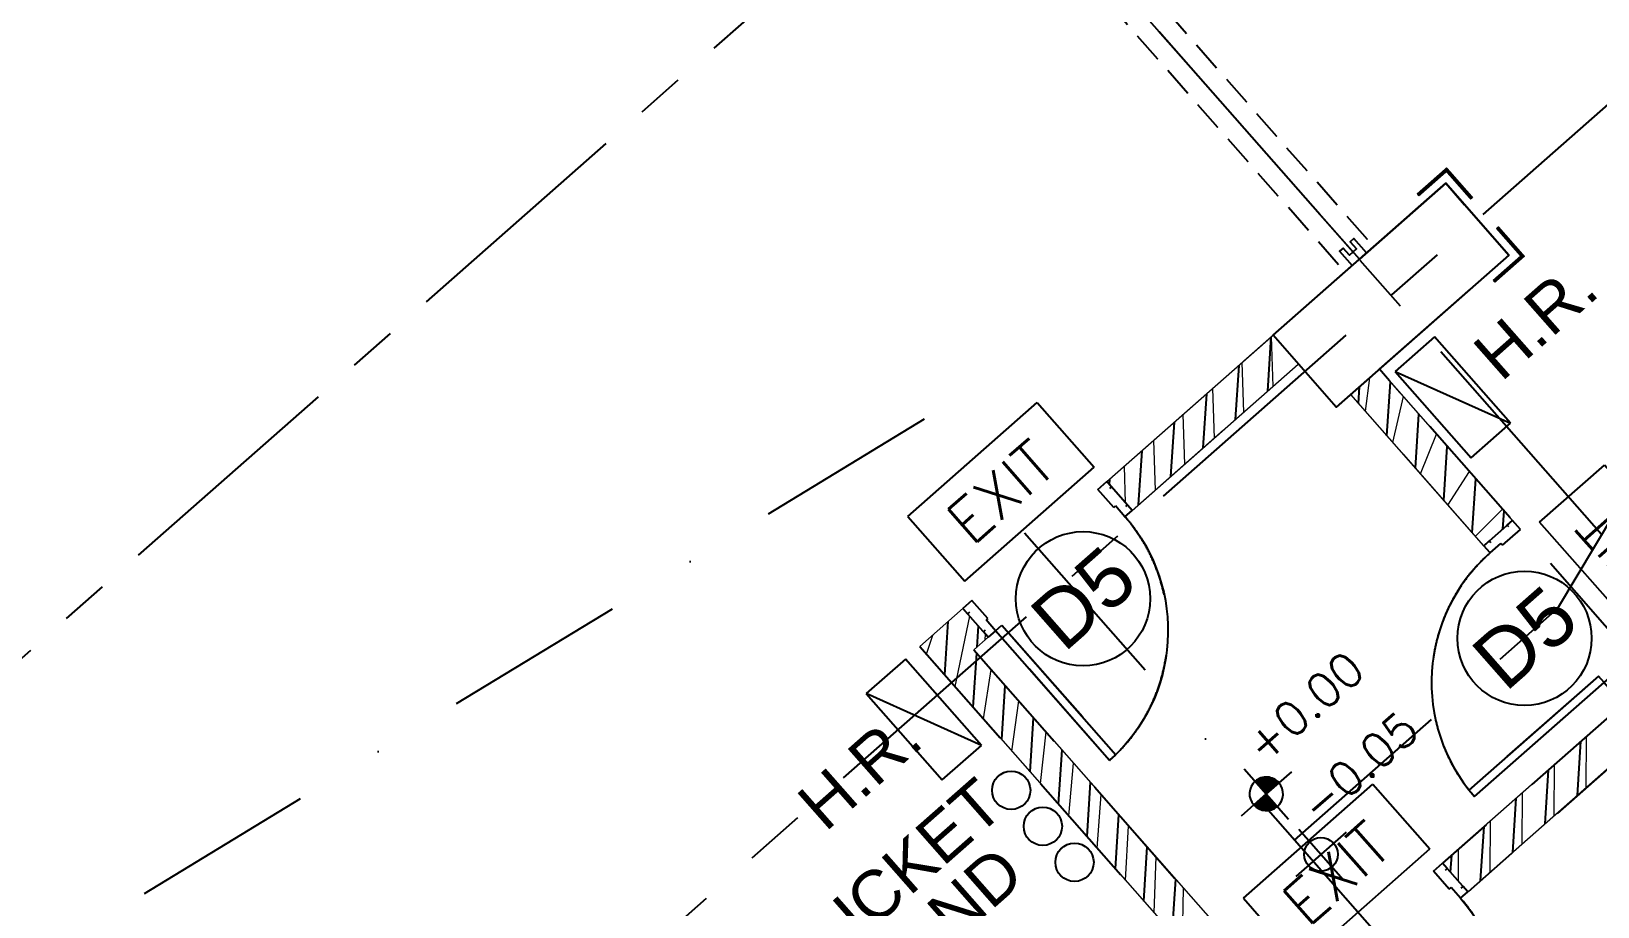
# Model space of a CAD drawing. Header units: millimetres. Extents: x 833946797 to 834440930, y 817746008 to 818399503.
# Drawn here: x 834303370 to 834311541, y 818003073 to 818007637 of the extents above; entities that cross this region are included whole.
import ezdxf
from ezdxf.enums import TextEntityAlignment as Align

# ---------------------------------------------------------------- set-up
doc = ezdxf.new("R2010")
doc.units = ezdxf.units.MM
doc.header["$LTSCALE"] = 100
for name, pattern in [('CENTER', [2, 1.25, -0.25, 0.25, -0.25]), ('DASHDOT2', [12.7, 6.35, -3.175, 0, -3.175]), ('Grid Line', [22.224999999999994, 12.7, -3.174999999999999, 3.174999999999999, -3.174999999999999]), ('Hidden', [9.524999999999999, 6.35, -3.175])]:
    doc.linetypes.add(name, pattern=pattern)
for name, color, linetype in [('+C-160', 160, 'Hidden'), ('A-COLS', 3, 'Continuous'), ('DLN020__', 6, 'Continuous'), ('DLN030_1', 1, 'Continuous'), ('DLN0401_', 7, 'Continuous'), ('DLN060__', 7, 'Continuous'), ('DLN220__', 7, 'Continuous'), ('DLN325__', 7, 'Continuous'), ('DLN580__', 4, 'Continuous'), ('DLN810__', 1, 'Continuous'), ('FITDOOR', 7, 'Continuous'), ('LEVEL', 7, 'Continuous'), ('MOE', 6, 'DASHDOT2')]:
    doc.layers.add(name, color=color, linetype=linetype)
for name, color, linetype, lineweight in [('A-DOOR', 6, 'Continuous', 9), ('A-WALL', 7, 'Continuous', 9), ('CORNER GUARD', 2, 'Continuous', 50)]:
    doc.layers.add(name, color=color, linetype=linetype, lineweight=lineweight)
doc.styles.add('romans', font='romans.shx')
doc.styles.get("Standard").update_dxf_attribs({"font": 'swiss.ttf'})
doc.styles.add('Swis721tBT', font='swissl.ttf')
doc.dimstyles.new('INTDIM', dxfattribs={"dimtxt": 200, "dimasz": 125, "dimexe": 100, "dimexo": 150, "dimgap": 80, "dimtad": 1, "dimdec": 0, "dimzin": 9, "dimdsep": 46, "dimtxsty": 'Swis721tBT', "dimblk": 'OPEN30', "dimcen": -125, "dimclrd": 256, "dimclre": 256, "dimclrt": 2, "dimaunit": 1, "dimadec": 1, "dimazin": 0, "dimtfac": 0.4444444444444444, "dimtdec": 0, "dimtix": 1, "dimtmove": 2, "dimatfit": 3, "dimldrblk": 'OPEN30', "dimfxl": 0, "dimtolj": 1, "dimlwd": -1, "dimlwe": -1, "dimarcsym": 0})
doc.dimstyles.new('INTDIM350', dxfattribs={"dimtxt": 350, "dimasz": 200, "dimexe": 100, "dimexo": 150, "dimgap": 100, "dimtad": 1, "dimdec": 0, "dimzin": 9, "dimdsep": 46, "dimtxsty": 'Swis721tBT', "dimblk": 'OPEN30', "dimcen": -125, "dimclrd": 256, "dimclre": 256, "dimclrt": 2, "dimaunit": 1, "dimadec": 1, "dimazin": 0, "dimtfac": 0.4444444444444444, "dimtdec": 0, "dimtix": 1, "dimtmove": 2, "dimatfit": 3, "dimldrblk": 'OPEN30', "dimfxl": 0, "dimtolj": 1, "dimlwd": -1, "dimlwe": -1, "dimarcsym": 0})
pattern_1 = [(86.3501958279957, (-1.192092895507812e-07, 1.192092895507812e-07), (-158.4280186349138, 10.10571182131174), [])]

# ---------------------------------------------------------------- blocks, each defined once
blk = doc.blocks.new('_Open30')
at = {"color": 0, "linetype": 'ByBlock', "lineweight": -2}
for p, q in [((-1, 0.26794919), (0, 0)), ((0, 0), (-1, -0.26794919)), ((0, 0), (-1, 0))]:
    blk.add_line(p, q, dxfattribs=at)
blk = doc.blocks.new('*D30')
at = {"layer": 'Defpoints', "color": 0}
for p in [(834315938.6100206, 818045751.3765471), (834317314.1239, 818044188.4256722), (834265417.4671645, 818001288.9865495)]:
    blk.add_point(p, dxfattribs=at)
at = {"layer": 'DLN030_1', "linetype": 'Continuous'}
for p, q in [((834316037.7089597, 818045638.7737039), (834317380.1898594, 818044113.35711)), ((834266943.1187557, 817999858.1669255), (834317163.986776, 818044056.2937535)), ((834265516.5661036, 818001176.3837065), (834266859.047591, 817999650.9664446))]:
    blk.add_line(p, q, dxfattribs=at)
at = {"layer": 'DLN030_1', "xscale": 200, "yscale": 200, "zscale": 200}
for p, rotation in [((834317314.1239, 818044188.4256722), 41.35019658541407), ((834266792.9816316, 817999726.0350068), 221.350196585414)]:
    blk.add_blockref('_Open30', p, dxfattribs=dict(at, rotation=rotation))
at = {"layer": 'DLN030_1', "color": 2, "insert": (834291094.813788, 818022092.5010924), "char_height": 400, "attachment_point": 1, "rotation": 41.350196585414075, "line_spacing_factor": 0.9385317878468563, "style": 'Swis721tBT'}
blk.add_mtext('\\A1;67300', dxfattribs=at)
blk = doc.blocks.new('DR1CD')
at = {"layer": 'FITDOOR'}
for p, q in [((0, 1), (45, 1)), ((0, 1), (0, 0)), ((45, 0), (45, 1)), ((0, 0), (45, 0))]:
    blk.add_line(p, q, dxfattribs=at)
blk = doc.blocks.new('DR1CM')
at = {"layer": 'FITDOOR', "color": 6}
blk.add_arc((0, 0), 1, 0, 90, dxfattribs=at)
blk = doc.blocks.new('DLN-Single Door - Opening 2 - 950 x2138 _WH_-1922936-Car Park_B2_F')
at = {"layer": 'A-WALL', "lineweight": 25}
for p, q in [((-500.0000000002328, -99.99999989528442), (-499.9999999995343, 100.0000000001164)), ((499.9999999997672, -99.99999996821862), (500.0000000162981, 100.0000000337022))]:
    blk.add_line(p, q, dxfattribs=at)
at = {"layer": 'FITDOOR'}
for p, q in [((-437.4999999995343, 100.0000000022119), (-499.9999999995343, 100.0000000001164)), ((-499.9999999983702, 62.50000000011642), (-499.9999999995343, 100.0000000001164)), ((-437.4999999969732, -24.99999999796273), (-437.4999999995343, 100.0000000022119)), ((437.5000000004657, 100.0000000314903), (500.0000000006985, 100.0000000335276)), ((437.5000000030268, -24.99999996868428), (437.5000000004657, 100.0000000314903)), ((500.0000000018626, 62.50000003346941), (500.0000000006985, 100.0000000335276)), ((-487.9999999983702, 62.50000000040745), (-499.9999999983702, 62.50000000011642)), ((488.0000000018626, 62.50000003312016), (500.0000000018626, 62.50000003346941)), ((-499.9999999960419, -100.000000001397), (-499.999999997206, -62.50000000145519)), ((-487.999999997206, -62.50000000098953), (-499.999999997206, -62.50000000145519)), ((-449.999999995809, -99.99999999976717), (-449.9999999969732, -24.99999999842839)), ((-437.4999999969732, -24.99999999796273), (-449.9999999969732, -24.99999999842839)), ((437.5000000030268, -24.99999996868428), (450.0000000030268, -24.99999996821862)), ((450.000000004191, -99.9999999696156), (450.0000000030268, -24.99999996821862)), ((488.0000000030268, -62.49999996850966), (500.0000000030268, -62.49999996798579)), ((500.000000004191, -99.99999996798579), (500.0000000030268, -62.49999996798579)), ((-449.999999995809, -99.99999999976717), (-499.9999999960419, -100.000000001397)), ((450.000000004191, -99.9999999696156), (500.000000004191, -99.99999996798579))]:
    blk.add_line(p, q, dxfattribs=at)
at = {"layer": 'DLN325__', "extrusion": (0, 0, -1), "yscale": 899.9999999999994, "zscale": -0.9999999999999993, "rotation": 179.9999999980843}
blk.add_blockref('DR1CD', (449.9999999951106, -100.0000000000582), dxfattribs=at)
at = {"layer": 'DLN325__', "extrusion": (0, 0, -1), "xscale": 899.9999999999986, "yscale": 899.9999999999986, "zscale": -899.9999999999986, "rotation": 179.9999999980843}
blk.add_blockref('DR1CM', (449.9999999951106, -100.0000000000582), dxfattribs=at)
blk = doc.blocks.new('DLN-Single Door - Opening 5 -  950 x 2025 _WH_-1665005-Car Park_B2_F')
at = {"layer": 'A-DOOR', "rotation": 359.9999999999991}
blk.add_blockref('DLN-Single Door - Opening 2 - 950 x2138 _WH_-1922936-Car Park_B2_F', (4.999999999534339, 2.328306436538696e-10), dxfattribs=at)
blk = doc.blocks.new('FSHR-V02')
for p, q in [((0, 0), (600, -272.727272726479)), ((0, 0), (600, 0)), ((0, -272.727272726479), (0, 0)), ((600, 0), (600, -272.727272726479)), ((600, -272.727272726479), (0, -272.727272726479))]:
    blk.add_line(p, q)
blk = doc.blocks.new('*X5')
at = {"color": 0}
for p, q in [((45955.88296590155, 42700), (46155.82083605308, 42700)), ((45956.13663634944, 42693.75), (46155.82083605308, 42693.75)), ((45956.58659627086, 42687.5), (46155.82083605308, 42687.5)), ((45957.23417992554, 42681.25), (46155.82083605308, 42681.25)), ((45958.08132891748, 42675), (46155.82083605308, 42675)), ((45959.13062182577, 42668.75), (46155.82083605308, 42668.75)), ((45960.38531455532, 42662.5), (46155.82083605308, 42662.5)), ((45961.84939291411, 42656.25), (46155.82083605308, 42656.25)), ((45963.52763949186, 42650), (46155.82083605308, 42650)), ((45965.42571759076, 42643.75), (46155.82083605308, 42643.75)), ((45967.55027588873, 42637.5), (46155.82083605308, 42637.5)), ((45969.90907871936, 42631.25), (46155.82083605308, 42631.25)), ((45972.51116853599, 42625), (46155.82083605308, 42625)), ((45975.3670694097, 42618.75), (46155.82083605308, 42618.75)), ((45978.48904368043, 42612.5), (46155.82083605308, 42612.5)), ((45981.89141854007, 42606.25), (46155.82083605308, 42606.25)), ((45985.59100621493, 42600), (46155.82083605308, 42600)), ((45989.60765168721, 42593.75), (46155.82083605308, 42593.75)), ((45993.96495773042, 42587.5), (46155.82083605308, 42587.5)), ((45998.69126201334, 42581.25), (46155.82083605308, 42581.25)), ((46003.82098168398, 42575), (46155.82083605308, 42575)), ((46009.39650945896, 42568.75), (46155.82083605308, 42568.75)), ((46015.47096569654, 42562.5), (46155.82083605308, 42562.5)), ((46022.11233295992, 42556.25), (46155.82083605308, 42556.25)), ((46029.4099326874, 42550), (46155.82083605308, 42550)), ((46037.48510949494, 42543.75), (46155.82083605308, 42543.75)), ((46046.51005492607, 42537.5), (46155.82083605308, 42537.5)), ((46056.74397416842, 42531.25), (46155.82083605308, 42531.25)), ((46068.61144864996, 42525), (46155.82083605308, 42525)), ((46082.90578313846, 42518.75), (46155.82083605308, 42518.75)), ((46101.51054575652, 42512.5), (46155.82083605308, 42512.5)), ((46133.36008534408, 42506.25), (46155.82083605308, 42506.25))]:
    blk.add_line(p, q, dxfattribs=at)
blk = doc.blocks.new('*X4')
at = {"color": 0}
for p, q in [((46155.82083605308, 42900), (46200.19499327346, 42900)), ((46155.82083605308, 42893.75), (46221.90936394812, 42893.75)), ((46155.82083605308, 42887.5), (46237.60222886274, 42887.5)), ((46155.82083605308, 42881.25), (46250.32254979523, 42881.25)), ((46155.82083605308, 42875), (46261.15281880532, 42875)), ((46155.82083605308, 42868.75), (46270.62917321041, 42868.75)), ((46155.82083605308, 42862.5), (46279.06432258031, 42862.5)), ((46155.82083605308, 42856.25), (46286.65980066876, 42856.25)), ((46155.82083605308, 42850), (46293.55459136389, 42850)), ((46155.82083605308, 42843.75), (46299.84935768103, 42843.75)), ((46155.82083605308, 42837.5), (46305.6197603913, 42837.5)), ((46155.82083605308, 42831.25), (46310.92433512129, 42831.25)), ((46155.82083605308, 42825), (46315.8094235008, 42825)), ((46155.82083605308, 42818.75), (46320.31240362975, 42818.75)), ((46155.82083605308, 42812.5), (46324.46388658926, 42812.5)), ((46155.82083605308, 42806.25), (46328.28925688629, 42806.25)), ((46155.82083605308, 42800), (46331.80978137356, 42800)), ((46155.82083605308, 42793.75), (46335.04342549239, 42793.75)), ((46155.82083605308, 42787.5), (46338.0054656343, 42787.5)), ((46155.82083605308, 42781.25), (46340.70895613168, 42781.25)), ((46155.82083605308, 42775), (46343.16509039923, 42775)), ((46155.82083605308, 42768.75), (46345.38348355208, 42768.75)), ((46155.82083605308, 42762.5), (46347.37239573649, 42762.5)), ((46155.82083605308, 42756.25), (46349.13890998229, 42756.25)), ((46155.82083605308, 42750), (46350.68907460933, 42750)), ((46155.82083605308, 42743.75), (46352.02801759425, 42743.75)), ((46155.82083605308, 42737.5), (46353.16003838917, 42737.5)), ((46155.82083605308, 42731.25), (46354.08868132608, 42731.25)), ((46155.82083605308, 42725), (46354.81679369925, 42725)), ((46155.82083605308, 42718.75), (46355.34657085896, 42718.75)), ((46155.82083605308, 42712.5), (46355.67959002734, 42712.5)), ((46155.82083605308, 42706.25), (46355.81683408978, 42706.25))]:
    blk.add_line(p, q, dxfattribs=at)
blk = doc.blocks.new('ELFIN')
at = {"layer": 'LEVEL'}
for p, q in [((0, 0.5), (0, 0)), ((0, 0), (-0.5, 0)), ((0, 0), (0, -0.5)), ((0.5, 0), (0, 0))]:
    blk.add_line(p, q, dxfattribs=at)
for start, end in [(90, 180), (0, 90), (180, 270), (270, 0)]:
    blk.add_arc((0, 0), 0.25, start, end, dxfattribs=at)
at = {"layer": 'LEVEL', "xscale": 0.00125, "yscale": 0.00125, "zscale": 0.00125}
for name in ['*X4', '*X5']:
    blk.add_blockref(name, (-57.69477604507119, -53.38123098095821), dxfattribs=at)
at = {"layer": 'LEVEL', "style": 'romans'}
blk.add_attdef('ELFIN', (0.2542374787153676, 0.3469263632723596), '', height=0.5, dxfattribs=at)
blk = doc.blocks.new('ELEX')
at = {"layer": 'LEVEL'}
for p, q in [((0, 0.5), (0, -0.5)), ((0.5, 0), (-0.5, 0))]:
    blk.add_line(p, q, dxfattribs=at)
blk.add_circle((0, 0), 0.25, dxfattribs=at)
at = {"layer": 'LEVEL', "style": 'romans'}
blk.add_attdef('ELEX', (0.2567988680821145, 0.3535533905960619), '', height=0.5, dxfattribs=at)
blk = doc.blocks.new('CORNER GUARD')
at = {"layer": 'CORNER GUARD', "color": 0, "const_width": 20}
blk.add_lwpolyline([(-150.0000007152557, -49.99999976158142), (49.99999976158142, -49.99999988079071), (49.99999952316284, 150.0000001192093)], dxfattribs=at)
at = {"layer": 'Defpoints', "color": 0}
blk.add_lwpolyline([(-150.0000007152557, 1.192092895507812e-07), (-4.76837158203125e-07, 2.384185791015625e-07), (-4.76837158203125e-07, 150.0000001192093)], dxfattribs=at)
blk = doc.blocks.new('FSEX')
at = {"layer": 'DLN580__'}
for p, q in [((7.275957614183426e-11, 0.5), (7.275957614183426e-11, 0)), ((7.275957614183426e-11, 0.5), (0.9999999999563443, 0.5)), ((0.9999999999563443, 0.5), (1.00000000007276, 0)), ((7.275957614183426e-11, 0), (1.00000000007276, 0))]:
    blk.add_line(p, q, dxfattribs=at)
at = {"layer": 'DLN580__', "style": 'romans'}
blk.add_text('EXIT', height=0.25, dxfattribs=at).set_placement((0.5000000001891749, 0.2499999997671694), align=Align.MIDDLE)
blk = doc.blocks.new('*D105')
at = {"layer": 'Defpoints', "color": 0, "ltscale": 1.5}
for p in [(834308027.6279142, 818005615.7702779, 0.07028772469116412), (834282396.3964703, 817990018.6766576, 0.07028772469116412), (834284248.8423473, 817989719.1091006), (834281716.2108548, 817989644.7147202, 0.07028772469116412), (834286473.8555721, 817987663.2062883, 0.07028772469116412)]:
    blk.add_point(p, dxfattribs=at)
at = {"layer": 'MOE', "linetype": 'Continuous', "ltscale": 1.5}
blk.add_arc((834282363.5510389, 817990037.6508368), 1912.012592885631, 335.9817714755513, 25.26181261468687, dxfattribs=at)
at = {"layer": 'MOE', "ltscale": 1.5, "xscale": 200, "yscale": 200, "zscale": 200}
for p, rotation in [((834283998.0184056, 817991029.7741066), 118.2598019028831), ((834284019.1654139, 817989081.2339838), 242.983782187355)]:
    blk.add_blockref('_Open30', p, dxfattribs=dict(at, rotation=rotation))
at = {"layer": 'MOE', "color": 2, "ltscale": 1.5, "insert": (834284555.3055726, 817990061.4373889), "char_height": 350, "attachment_point": 5, "rotation": 270.6217920446079, "style": 'Swis721tBT'}
blk.add_mtext('\\A1;{\\C1;>30%%D}', dxfattribs=at)
blk = doc.blocks.new('*D107')
at = {"layer": 'Defpoints', "color": 0, "ltscale": 1.5}
for p in [(834325278.5516342, 818028024.6073719), (834325278.5516539, 818028024.6073276), (834324874.8397814, 818026242.3609655), (834327141.4056803, 818023699.8312864), (834311334.0207433, 818004629.1854335)]:
    blk.add_point(p, dxfattribs=at)
at = {"layer": 'MOE', "linetype": 'Continuous', "ltscale": 1.5}
blk.add_arc((834325278.5516535, 818028024.6073269), 1827.398524722013, 245.4773868327297, 287.029595747944, dxfattribs=at)
at = {"layer": 'MOE', "ltscale": 1.5, "xscale": 200, "yscale": 200, "zscale": 200}
for p, rotation in [((834324342.9412954, 818026454.8880444), 152.3404458036326), ((834326001.4727956, 818026346.2836422), 20.16653677704103)]:
    blk.add_blockref('_Open30', p, dxfattribs=dict(at, rotation=rotation))
at = {"layer": 'MOE', "color": 2, "ltscale": 1.5, "insert": (834325177.4326077, 818026480.3870243), "char_height": 350, "attachment_point": 5, "rotation": 356.2534912898472, "style": 'Swis721tBT'}
blk.add_mtext('\\A1;{\\C1;>30%%D}', dxfattribs=at)
blk = doc.blocks.new('A$C029C5A43')
at = {"layer": '+C-160', "linetype": 'Hidden'}
for p, q in [((59370.96155118942, 80465.69955432415), (59370.96155166626, 91765.69955408573)), ((59970.9615380764, 80465.69955396652), (59370.96155118942, 80465.69955432415)), ((59970.96153783798, 79965.69955515862), (59970.9615380764, 80465.69955396652)), ((59071.01138710976, 79965.69955420494), (59970.96153783798, 79965.69955515862)), ((59071.01138782501, 72265.69955682755), (59071.01138710976, 79965.69955420494))]:
    blk.add_line(p, q, dxfattribs=at)
at = {"layer": '+C-160', "linetype": 'Hidden', "ltscale": 0.25}
for p, q in [((59270.96153926849, 80515.69956243038), (59270.96153950691, 87115.69956231117)), ((59470.96153974533, 80515.69956231117), (59470.96153974533, 87115.69956219196))]:
    blk.add_line(p, q, dxfattribs=at)
at = {"layer": '+C-160', "linetype": 'Hidden', "ltscale": 0.5}
blk.add_line((59370.96153974533, 80515.69956231117), (59370.96153950691, 87115.69956231117), dxfattribs=at)
at = {"layer": '+C-160'}
for p, q in [((59345.96154022217, 80565.69955408573, -0.07028772469116415), (59320.96154069901, 80565.69955420494, -0.07028772469116415)), ((59320.96154069901, 80565.69955420494, -0.07028772469116415), (59320.96154046059, 80465.69955420494, -0.07028772469116415)), ((59345.96154069901, 80515.69955444336, -0.07028772469116415), (59345.96154022217, 80565.69955408573, -0.07028772469116415)), ((59395.96154069901, 80515.69955432415, -0.07028772469116415), (59345.96154069901, 80515.69955444336, -0.07028772469116415)), ((59420.96154046059, 80565.69955432415, -0.07028772469116415), (59395.96153998375, 80565.69955432415, -0.07028772469116415)), ((59395.96153998375, 80565.69955432415, -0.07028772469116415), (59395.96154069901, 80515.69955432415, -0.07028772469116415)), ((59420.96154069901, 80465.69955432415, -0.07028772469116415), (59420.96154046059, 80565.69955432415, -0.07028772469116415)), ((59820.96153688431, 80515.69955432415), (60020.96153736115, 80515.69955432415)), ((60020.96153736115, 80515.69955432415), (60020.96153736115, 80315.69955444336)), ((56316.32889080048, 80465.69955170155), (56316.32541036606, 76122.4701526165)), ((56316.32873344421, 80267.81856799126), (56513.80986404419, 80465.29969847202)), ((56678.82879638672, 80465.69949066639, -0.0114526310935617), (56616.32879638672, 80465.6994869709, -0.0114526310935617)), ((56616.32879853249, 80428.1994869709, -0.0114526310935617), (56616.32879638672, 80465.6994869709, -0.0114526310935617)), ((56628.32879829407, 80428.19948756695, -0.0114526310935617), (56616.32879853249, 80428.1994869709, -0.0114526310935617)), ((56678.82880353928, 80340.69949054718, -0.0114526310935617), (56678.82879638672, 80465.69949066639, -0.0114526310935617)), ((57553.82879638672, 80465.69954144955, -0.0114526310935617), (57616.32879638672, 80465.69954514503, -0.0114526310935617)), ((57553.82880353928, 80340.69954144955, -0.0114526310935617), (57553.82879638672, 80465.69954144955, -0.0114526310935617)), ((57604.32879853249, 80428.19954431057, -0.0114526310935617), (57616.32879853249, 80428.19954514503, -0.0114526310935617)), ((57616.32879853249, 80428.19954514503, -0.0114526310935617), (57616.32879638672, 80465.69954514503, -0.0114526310935617)), ((57616.32880949974, 80445.28662872314), (57636.34187817574, 80465.29969727993)), ((57660.84827971458, 80265.29969608784), (57860.84828138351, 80465.29969751835)), ((57885.35468292236, 80265.29969596863), (58085.35468482971, 80465.29969775677)), ((58109.86108589172, 80265.29969596863), (58309.86108779907, 80465.29969787598)), ((58334.36748886108, 80265.29969584942), (58534.36749100685, 80465.2996981144)), ((58558.87389159203, 80265.29969596863), (58758.87389421463, 80465.29969847202)), ((58770.96153736115, 79965.69955408573, -0.07028772469116415), (58770.96153759956, 80465.69955396652, -0.07028772469116415)), ((58770.96153759956, 80465.69955396652, -0.07028772469116415), (59970.96153712273, 80465.69955408573, -0.07028772469116415)), ((58770.96153759956, 80465.69955396652, -0.07028772469116415), (59970.96153783798, 80465.69955432415, -0.07028772469116415)), ((58770.96153783798, 79965.69955432415, -0.07028772469116415), (58770.96153759956, 80465.69955396652, -0.07028772469116415)), ((59320.96154046059, 80465.69955420494, -0.07028772469116415), (59420.96154069901, 80465.69955432415, -0.07028772469116415)), ((59820.96153688431, 80465.69955444336), (59970.96153712273, 80465.69955432415)), ((59970.96153712273, 80465.69955408573, -0.07028772469116415), (59970.96153783798, 79965.69955396652, -0.07028772469116415)), ((59970.96153783798, 80465.69955432415, -0.07028772469116415), (59970.96153783798, 79965.69955396652, -0.07028772469116415)), ((59970.96153712273, 80465.69955432415), (59970.96153712273, 80315.69955432415)), ((56538.31626558304, 80265.2996969223), (56616.3288090229, 80343.31224024296)), ((56666.32880783081, 80265.69948983192, -0.0114526310935617), (56666.32880353928, 80340.69948995113, -0.0114526310935617)), ((56678.82880353928, 80340.69949054718, -0.0114526310935617), (56666.32880353928, 80340.69948995113, -0.0114526310935617)), ((57553.82880353928, 80340.69954144955, -0.0114526310935617), (57566.32880353928, 80340.6995421648, -0.0114526310935617)), ((57566.32880783081, 80265.6995421648, -0.0114526310935617), (57566.32880353928, 80340.6995421648, -0.0114526310935617)), ((56516.32889032364, 80265.69955170155, -0.0093365712309606), (56516.32816314697, 77815.69886851311, -0.02806628450367191)), ((56616.32880806923, 80265.6994869709, -0.0114526310935617), (56616.32880592346, 80303.1994869709, -0.0114526310935617)), ((56628.32880592346, 80303.19948756695, -0.0114526310935617), (56616.32880592346, 80303.1994869709, -0.0114526310935617)), ((56666.32880783081, 80265.69948983192, -0.0114526310935617), (56616.32880806923, 80265.6994869709, -0.0114526310935617)), ((56666.32880783081, 80265.69948983192, -0.0114526310935617), (56711.32880783081, 80265.69949257374, -0.0114526310935617)), ((56666.3288602829, 79365.69948995113, -0.0114526310935617), (56666.32880783081, 80265.69948983192, -0.0114526310935617)), ((56711.32880783081, 80265.69949257374, -0.0114526310935617), (56711.3288602829, 79365.69949245453, -0.0114526310935617)), ((57566.32880783081, 80265.6995421648, -0.0114526310935617), (57616.32880783081, 80265.69954502583, -0.0114526310935617)), ((57604.32880592346, 80303.19954431057, -0.0114526310935617), (57616.32880568504, 80303.19954502583, -0.0114526310935617)), ((57616.32880783081, 80265.69954502583, -0.0114526310935617), (57616.32880568504, 80303.19954502583, -0.0114526310935617)), ((56316.32855367661, 80043.31198501587), (56516.32888460159, 80243.31231582165)), ((59970.96153712273, 79965.69955480099), (59970.96153736115, 80115.69955480099)), ((60020.96153736115, 79915.69955468178), (60020.96153688431, 80115.69955468178)), ((56316.328373909, 79818.80540204048), (56516.32881784439, 80018.80584609509)), ((59970.96153783798, 79965.69955396652, -0.07028772469116415), (58770.96153736115, 79965.69955408573, -0.07028772469116415)), ((59970.96153783798, 79965.69955396652, -0.07028772469116415), (58770.96153783798, 79965.69955432415, -0.07028772469116415)), ((58871.59287834167, 79904.49947345257), (58932.39310359955, 79965.29969871044)), ((59820.96153688431, 79965.69955468178), (59970.96153712273, 79965.69955480099)), ((58871.59287858009, 79679.99307048321), (59071.01138782501, 79879.41157972813)), ((59820.96153688431, 79915.6995549202), (60020.96153736115, 79915.69955468178)), ((56316.32819366455, 79594.29881894588), (56516.32875108719, 79794.29937636852)), ((58871.59287834167, 79455.48666739464), (59071.01138782501, 79654.90517675877)), ((56316.32801389694, 79369.7922360897), (56516.32868456841, 79569.79290688038)), ((56666.3288602829, 79365.69948995113, -0.0114526310935617), (56711.3288602829, 79365.69949245453, -0.0114526310935617)), ((58871.59287834167, 79230.98026442528), (59071.01138782501, 79430.3987737894)), ((56316.32783412933, 79145.28565311432), (56516.32861804962, 79345.28643715382)), ((58871.59287858009, 79006.47386157513), (59071.01138758659, 79205.89237058163)), ((56316.32765412331, 78920.77907025814), (56516.32855129242, 79120.77996766567)), ((59004.90994286537, 78915.28452265263), (59071.01138782501, 78981.38596773148)), ((56316.32747411728, 78696.27248716354), (56516.32848477364, 78896.27349805832)), ((58871.59287834167, 78865.68437814713, -0.1406260794424388), (58871.59287858009, 78915.68437802792, -0.1406260794424388)), ((58871.59287858009, 78915.68437802792, -0.1406260794424388), (58909.09287834167, 78915.68437814713, -0.1406260794424388)), ((58871.59287834167, 78865.68437814713, -0.1406260794424388), (58946.59287834167, 78865.6843779087, -0.1406260794424388)), ((58909.09287834167, 78903.68437814713, -0.1406260794424388), (58909.09287834167, 78915.68437814713, -0.1406260794424388)), ((58946.59287834167, 78853.18437802792, -0.1406260794424388), (58946.59287834167, 78865.6843779087, -0.1406260794424388)), ((59034.09287834167, 78915.6843777895, -0.1406260794424388), (59071.59287858009, 78915.6843777895, -0.1406260794424388)), ((59034.09287834167, 78903.6843777895, -0.1406260794424388), (59034.09287834167, 78915.6843777895, -0.1406260794424388)), ((59071.59287834167, 78853.1843777895, -0.1406260794424388), (59071.59287858009, 78915.6843777895, -0.1406260794424388)), ((58946.59287834167, 78853.18437802792, -0.1406260794424388), (59071.59287834167, 78853.1843777895, -0.1406260794424388)), ((56316.32729411125, 78471.76590442657), (56516.32841825485, 78671.76702833176)), ((57971.59287643433, 77965.68438005447, -0.1406260794424388), (57971.59287667274, 78010.68438017368, -0.1406260794424388)), ((58871.59287643433, 78010.68437826633, -0.1406260794424388), (57971.59287667274, 78010.68438017368, -0.1406260794424388)), ((57971.59287643433, 77965.68438005447, -0.1406260794424388), (58871.59287643433, 77965.68437814713, -0.1406260794424388)), ((57553.82808065414, 77815.6989260912, -0.03018234435550822), (57616.32808065414, 77815.69892978668, -0.03018234435550822)), ((57553.82808804512, 77690.6989260912, -0.03018234435550822), (57553.82808065414, 77815.6989260912, -0.03018234435550822)), ((58871.59287643433, 77815.68437850475, -0.1406260794424388), (57616.32802271843, 77815.68612253666, -0.006292301307418646)), ((57616.32808303833, 77778.19892978668, -0.03018234435550822), (57616.32808065414, 77815.69892978668, -0.03018234435550822)), ((57616.89350223541, 77751.77448523045), (57680.40519523621, 77815.28617823124)), ((57704.91156673431, 77615.28614652157), (57904.91128635406, 77815.28586626053)), ((57929.41766119003, 77615.28583788872), (58129.41737747192, 77815.28555428982)), ((58153.92375564575, 77615.28552949429), (58353.92346858978, 77815.2852423191)), ((58378.42985010147, 77615.28522098064), (58578.42955970764, 77815.2849304676)), ((57604.32808303833, 77778.19892895222, -0.03018234435550822), (57616.32808303833, 77778.19892978668, -0.03018234435550822)), ((57553.82808804512, 77690.6989260912, -0.03018234435550822), (57566.32808828354, 77690.69892680645, -0.03018234435550822)), ((57566.32809257507, 77615.69892680645, -0.03018234435550822), (57566.32808828354, 77690.69892680645, -0.03018234435550822)), ((57604.32809019089, 77653.19892895222, -0.03018234435550822), (57616.32809019089, 77653.19892966747, -0.03018234435550822)), ((57616.32809257507, 77615.69892966747, -0.03018234435550822), (57616.32809019089, 77653.19892966747, -0.03018234435550822)), ((57566.32809257507, 77615.69892680645, -0.03018234435550822), (57616.32809257507, 77615.69892966747, -0.03018234435550822)), ((58871.59287643433, 77615.68439865112, -0.1405754495508731), (57618.10872673988, 77615.68612134457, -0.1405754495508731))]:
    blk.add_line(p, q, dxfattribs=at)
at = {"layer": '+C-160', "lineweight": 18}
for p, q in [((56316.32889080048, 80465.69955170155), (56678.82880878448, 80465.69955074787)), ((56616.32880854607, 80465.69955527782, -0.0114526310935617), (56616.32880830765, 80265.6995549202, -0.0114526310935617)), ((57616.32880878448, 80465.69955265522, -0.0114526310935617), (59370.96154260635, 80465.69954454899)), ((57616.32880830765, 80265.69955265522, -0.0114526310935617), (57616.32880878448, 80465.69955253601, -0.0114526310935617)), ((59970.96153712273, 80465.69955408573), (58770.96153712273, 80465.69955420494)), ((59970.96153759956, 79965.69955408573), (59970.96153712273, 80465.69955408573)), ((56516.32889032364, 80265.69955170155, -0.009336571241725398), (56616.32880830765, 80265.6995549202, -0.01145263109356171)), ((57616.32880926132, 80265.69955158234, -0.01145263120997703), (58770.9615380764, 80265.69955134392, -0.07028772469116416)), ((58770.96153736115, 79965.69955408573), (59970.96153759956, 79965.69955408573)), ((58871.59287762642, 78915.68437814713, -0.1250237992738915), (58871.592877388, 79965.69955408573, -0.07028772469116416)), ((59071.01138687134, 78853.18437755108, -0.1025552063496273), (59071.01138687134, 79965.69955420494, -0.07028772469116416)), ((59170.96154093742, 79965.69954490662), (59370.96154046059, 79965.69954490662)), ((57616.32802200317, 77615.68612229824, -0.00629230130741866), (57616.32802248001, 77815.68612253666, -0.00629230130741866))]:
    blk.add_line(p, q, dxfattribs=at)
at = {"layer": '+C-160', "lineweight": 25}
for p, q in [((56616.32880783081, 80265.6994869709, -0.0114526310935617), (56616.32879638672, 80465.6994869709, -0.0114526310935617)), ((57616.32880783081, 80265.69954502583, -0.0114526310935617), (57616.32879638672, 80465.69954514503, -0.0114526310935617)), ((58871.59287858009, 78915.68437802792, -0.1406260794424388), (59071.59287858009, 78915.6843777895, -0.1406260794424388)), ((57616.32809257507, 77615.69892966747, -0.03018234435550822), (57616.32808065414, 77815.69892978668, -0.03018234435550822))]:
    blk.add_line(p, q, dxfattribs=at)
at = {"layer": '+C-160', "ltscale": 1.5}
for p, q in [((57116.32802343369, 77690.28626799583), (57116.32802557945, 78415.28452646732)), ((57116.32802557945, 78415.28452646732), (58946.59287929535, 78415.28452253342))]:
    blk.add_line(p, q, dxfattribs=at)
at = {"layer": '+C-160'}
for centre, radius, start, end in [((56666.32880783081, 80265.69948983192, -0.0114526310935617), 899.9999999999985, 270, 3.415094585006371e-06), ((58871.59287643433, 77965.68437814713, -0.1406260794424388), 899.9999999999987, 90, 180), ((56666.32809257507, 77615.69887447357, -0.03018234435550822), 899.9999999999985, 270, 3.415094585006371e-06)]:
    blk.add_arc(centre, radius, start, end, dxfattribs=at)

msp = doc.modelspace()

# ---------------------------------------------------------------- hatches: boundary and pattern name
at = {"layer": 'A-WALL'}
h = msp.add_hatch(dxfattribs=at)
h.set_pattern_fill('ANSI31', scale=50, angle=-6.361109362927034e-15)
h.set_pattern_definition(pattern_1)
edge = h.paths.add_edge_path()
edge.add_line((834373398.9201546, 817975260.548027), (834373587.7881666, 817975426.7660248))
edge.add_line((834373587.7881668, 817975426.7660248), (834373233.2643241, 817980497.9923743))
edge.add_line((834373233.2643241, 817980497.9923743), (834338943.7585428, 818019460.0237285))
edge.add_arc((834332615.6261824, 818013879.7363707), 8437.112430546018, 41.40656209306128, 102.7631053202158)
edge.add_line((834330751.6949148, 818022108.3830634), (834321993.2614791, 818032060.3016281))
edge.add_line((834321993.2614793, 818032060.3016281), (834277327.4665351, 817992751.0563895))
edge.add_line((834277327.466535, 817992751.0563895), (834277459.5984685, 817992600.9192455))
edge.add_line((834277459.5984687, 817992600.9192456), (834321975.2562567, 818031778.0322049))
edge.add_line((834321975.2562566, 818031778.0322047), (834330680.6719674, 818021886.3572645))
edge.add_arc((834332615.6256013, 818013879.7351375), 8237.113781559863, 41.40793444522251, 103.58612611412508, ccw=False)
edge.add_line((834338793.6214172, 818019327.8918118), (834373038.4656745, 817980416.6081657))
edge.add_line((834373038.4656745, 817980416.6081657), (834373398.9201547, 817975260.5480269))
h = msp.add_hatch(dxfattribs=at)
h.set_pattern_fill('ANSI31', scale=50, angle=-6.361109362927034e-15)
h.set_pattern_definition(pattern_1)
h.paths.add_polyline_path([(834309113.1803683, 818005139.1135318), (834309979.9465652, 818005901.9327096), (834309847.8146466, 818006052.0698375), (834308981.0484502, 818005289.2506584)])
h = msp.add_hatch(dxfattribs=at)
h.set_pattern_fill('ANSI31', scale=50, angle=-6.361109362927034e-15)
h.set_pattern_definition(pattern_1)
h.paths.add_polyline_path([(834310947.3895284, 818004954.978779), (834311097.0901376, 818005086.7265283), (834310403.3875483, 818005874.9578315), (834310253.6869391, 818005743.2100822)])
h = msp.add_hatch(dxfattribs=at)
h.set_pattern_fill('ANSI31', scale=50, angle=-6.361109362927034e-15)
h.set_pattern_definition(pattern_1)
h.paths.add_polyline_path([(834310874.5507095, 818001169.9910581), (834311024.6896313, 818001302.1243416), (834310038.1824172, 818002423.0605237), (834310113.2509161, 818002489.1264303), (834309981.1106222, 818002639.2731645), (834309906.042123, 818002573.2072582), (834308287.4262367, 818004412.388043), (834308362.4947358, 818004478.4539499), (834308230.3628194, 818004628.5910761), (834308005.1571949, 818004430.3932528)])
h = msp.add_hatch(dxfattribs=at)
h.set_pattern_fill('ANSI31', scale=50, angle=-6.361109362927034e-15)
h.set_pattern_definition(pattern_1)
h.paths.add_polyline_path([(834312796.7011111, 818002852.5865786), (834312946.937656, 818002984.8059924), (834311757.7497218, 818004336.0408986), (834311608.0491117, 818004204.2931492), (834311674.1150697, 818004129.2245861), (834310731.804631, 818003299.9231397), (834310865.2732972, 818003150.9624517), (834311806.2469734, 818003979.0874755)])
at = {"layer": 'DLN060__'}
h = msp.add_hatch(dxfattribs=at)
h.set_pattern_fill('EARTH', color=251, scale=150, angle=45.00000000000045)
h.set_pattern_definition([(86.35019582799568, (1453154.080526948, 238293.1648491621), (-889.9338408816122, 1011.202382737353), [952.4999999999997, -952.4999999999997]), (86.35019582799568, (1452797.617485166, 238315.9027007818), (-889.9338408816122, 1011.202382737353), [952.4999999999997, -952.4999999999997]), (86.35019582799568, (1452441.154443264, 238338.6405525208), (-889.9338408816122, 1011.202382737353), [952.4999999999997, -952.4999999999997]), (176.3501958279956, (1452329.91271317, 238465.0408502817), (-1011.202382737353, -889.9338408816122), [952.4999999999997, -952.4999999999997]), (176.3501958279956, (1452352.650564909, 238821.5038923025), (-1011.202382737353, -889.9338408816122), [952.4999999999997, -952.4999999999997]), (176.3501958279956, (1452375.388416171, 239177.9669340849), (-1011.202382737353, -889.9338408816122), [952.4999999999997, -952.4999999999997])])
edge = h.paths.add_edge_path()
edge.add_line((834303001.7276638, 817954269.3640027), (834304578.4320031, 817955656.4492704))
edge.add_line((834304578.4320035, 817955656.4492706), (834331037.8483403, 817925591.4898139))
edge.add_line((834331037.84834, 817925591.4898137), (834375206.4562329, 817964463.1732086))
edge.add_line((834375206.4562325, 817964463.1732087), (834374060.8627851, 817980844.7536951))
edge.add_line((834374060.8627853, 817980844.7536948), (834339581.52124, 818020021.9484737))
edge.add_arc((834332615.9355372, 818013881.6562957), 9285.611030570026, 41.3967707884505, 99.60462301211987)
edge.add_line((834331066.6470942, 818023037.1069965), (834322069.7839626, 818033259.9453678))
edge.add_line((834322069.7839628, 818033259.9453679), (834273725.6293017, 817990713.4683118))
edge.add_line((834273725.6293014, 817990713.4683118), (834304578.4320035, 817955656.4492704))
edge.add_line((834304578.4320037, 817955656.4492702), (834303001.7276647, 817954269.3640032))
edge.add_line((834303001.7276647, 817954269.3640034), (834270761.539974, 817990902.8227202))
edge.add_line((834270761.5399741, 817990902.8227199), (834322258.575107, 818036224.0691499))
edge.add_line((834322258.5751069, 818036224.0691499), (834331970.2700638, 818025188.991452))
edge.add_arc((834332622.2949393, 818013717.2690969), 11490.23717038002, 42.02614068141469, 93.25305315063548, ccw=False)
edge.add_line((834341157.6965528, 818021409.6334623), (834375550.7708069, 817982329.9209781))
edge.add_line((834375550.770807, 817982329.9209781), (834377279.0058944, 817963489.7294939))
edge.add_line((834377279.0058941, 817963489.7294935), (834330848.7932926, 817922627.6645511))
edge.add_line((834330848.7932928, 817922627.6645511), (834303001.7276639, 817954269.3640026))

# ---------------------------------------------------------------- linework, layer by layer
at = {"layer": 'A-COLS', "lineweight": 18}
for p, q in [((834310748.3732324, 818006845.1615033), (834309847.550477, 818006052.3700026)), ((834311078.7030247, 818006469.8186889), (834310748.3732324, 818006845.1615033)), ((834310177.8802693, 818005677.0271881), (834311078.7030247, 818006469.8186889))]:
    msp.add_line(p, q, dxfattribs=at)
at = {"layer": 'A-COLS', "elevation": -0.07028772469116415}
for points in [[(834310748.3732324, 818006845.1615033), (834311078.7030249, 818006469.8186889), (834310177.8802693, 818005677.0271881), (834309847.5504776, 818006052.3700027)], [(834309847.5504776, 818006052.3700027), (834310748.3732326, 818006845.1615038), (834311078.7030249, 818006469.8186889), (834310177.8802695, 818005677.0271885)]]:
    msp.add_lwpolyline(points, close=True, dxfattribs=at)
at = {"layer": 'A-WALL', "linetype": 'Hidden', "ltscale": 0.25}
for p, q in [((834310339.9974351, 818006552.3660007), (834305979.6441811, 818011506.8911545)), ((834310189.8603088, 818006420.2340837), (834305829.507055, 818011374.7592376))]:
    msp.add_line(p, q, dxfattribs=at)
at = {"layer": 'A-WALL', "lineweight": 18}
for p, q in [((834308980.7842817, 818005289.5508236, -0.0114526310935617), (834310297.9618651, 818006448.7657492)), ((834310478.1545298, 818005941.291017), (834310628.2916553, 818006073.4229336)), ((834309112.9161994, 818005139.413697, -0.01145263120997703), (834309979.6823964, 818005902.2328752, -0.07028772469116416)), ((834311138.1171929, 818005040.1088412, -0.1025552063496273), (834310403.1233792, 818005875.2579967, -0.07028772469116416)), ((834310947.1253595, 818004955.2789443, -0.1250237992738915), (834310253.4227699, 818005743.5102471, -0.07028772469116416)), ((834309112.916198, 818005139.4136972, -0.0114526310935617), (834308980.7842816, 818005289.5508233, -0.0114526310935617)), ((834308004.8930258, 818004430.6934179), (834308277.0165052, 818004670.1824621)), ((834308230.0986505, 818004628.8912414, -0.0114526310935617), (834308362.2305672, 818004478.7541152, -0.0114526310935617)), ((834308287.1620679, 818004412.6882083, -0.009336571241725398), (834308362.2305672, 818004478.7541152, -0.01145263109356171)), ((834310863.6723781, 818003150.0861778, -0.00629230130741866), (834310731.5404615, 818003300.2233043, -0.00629230130741866))]:
    msp.add_line(p, q, dxfattribs=at)
at = {"layer": 'A-WALL'}
for p, q in [((834308004.8930258, 818004430.6934179), (834310874.2865405, 818001170.2912234)), ((834308287.1620679, 818004412.6882083, -0.0093365712309606), (834309905.777954, 818002573.5074232, -0.02806628450367191)), ((834311673.8509008, 818004129.5247513, -0.1406260794424388), (834310731.5404618, 818003300.2233046, -0.006292301307418646)), ((834311805.9828043, 818003979.3876406, -0.1405754495508731), (834310865.0091283, 818003151.262617, -0.1405754495508731))]:
    msp.add_line(p, q, dxfattribs=at)
at = {"layer": 'Defpoints', "color": 6, "linetype": 'Hidden'}
msp.add_lwpolyline([(834357401.3735737, 817991221.7796957), (834338859.4385883, 817974903.4879059), (834337769.4441112, 817976142.2018888), (834337018.6088707, 817975481.5116266), (834332866.2296602, 817980218.7682651), (834333607.194835, 817980871.4387277), (834333276.8650439, 817981246.7815433), (834330458.3115821, 817978766.2426549), (834313479.6203475, 817998058.5639373), (834315397.353339, 817999746.3126096), (834315595.2888576, 817999521.4050274), (834316496.1116109, 818000314.1965303), (834316165.7818196, 818000689.539345), (834315490.2021744, 818000094.9786531), (834310403.1233795, 818005875.257997), (834311078.7030241, 818006469.8186898), (834310748.3732332, 818006845.1615038), (834310297.9618651, 818006448.7657622), (834302832.5085671, 818014931.5133744)], dxfattribs=at)
at = {"layer": 'DLN020__', "linetype": 'Grid Line'}
for p, q in [((834338590.2186033, 818031014.5093806), (834269252.2881203, 817969991.9368008)), ((834360015.8595669, 817949955.9633458), (834292462.7553768, 818026714.3208569))]:
    msp.add_line(p, q, dxfattribs=at)
at = {"layer": 'DLN0401_', "color": 0}
for centre in [(834308856.438035, 818004678.8116238, 0.006292300608926778), (834308856.438035, 818004678.8116238, 0.006292300608926778), (834311159.7977952, 818004472.5642109), (834311159.7977952, 818004472.5642109)]:
    msp.add_circle(centre, 349.9999999999999, dxfattribs=at)
at = {"layer": 'DLN220__', "color": 3, "linetype": 'Hidden', "ltscale": 0.5}
msp.add_line((834310264.928872, 818006486.3000422), (834305904.575618, 818011440.825196), dxfattribs=at)
at = {"layer": 'DLN220__', "elevation": -0.07028772469116415}
msp.add_lwpolyline([(834310335.4961388, 818006481.7987347), (834310269.4301802, 818006556.8672974), (834310250.6630391, 818006540.3508075), (834310283.6960187, 818006502.8165264), (834310246.1617373, 818006469.7835474), (834310213.1287578, 818006507.3178282), (834310194.3616174, 818006490.8013389), (834310260.4275757, 818006415.732776)], close=True, dxfattribs=at)
at = {"layer": 'DLN580__'}
for centre in [(834308481.6103793, 818003680.0804342), (834308646.7752755, 818003492.409027), (834308811.9401715, 818003304.7376196)]:
    msp.add_circle(centre, 100, dxfattribs=at)
at = {"layer": 'DLN810__', "color": 2, "linetype": 'CENTER', "ltscale": 10}
msp.add_line((834290416.8963137, 817993014.3586595), (834320969.8014286, 818019903.2037247), dxfattribs=at)
at = {"layer": 'MOE', "ltscale": 1.5}
for points in [[(834310439.0442634, 818002875.7576444), (834309960.0672171, 818003420.0034196), (834311334.0207434, 818004629.1854334), (834325278.551654, 818028024.6073276)], [(834310439.0442632, 818002875.7576442), (834308027.6279143, 818005615.7702782), (834282396.3964697, 817990018.6766571)]]:
    msp.add_lwpolyline(points, dxfattribs=at)

# ---------------------------------------------------------------- block references
at = {"rotation": 41.35019582799567}
msp.add_blockref('A$C029C5A43', (834318889.4698145, 817906820.3266928), dxfattribs=at)
at = {"layer": 'A-DOOR', "rotation": 41.35019915508106}
for p in [(834308667.7540166, 818004880.8491386, -0.0114526310935617), (834310418.5017835, 818002891.5312861, -0.03018234435550822)]:
    msp.add_blockref('DLN-Single Door - Opening 5 -  950 x 2025 _WH_-1665005-Car Park_B2_F', p, dxfattribs=at)
at = {"layer": 'A-DOOR', "xscale": -1, "rotation": 311.3501957062402}
msp.add_blockref('DLN-Single Door - Opening 5 -  950 x 2025 _WH_-1665005-Car Park_B2_F', (834311355.8270123, 818004642.2486595, -0.1406260794424388), dxfattribs=at)
at = {"layer": 'CORNER GUARD', "xscale": -1, "rotation": 221.3501958279957}
msp.add_blockref('CORNER GUARD', (834310748.3732325, 818006845.1615039), dxfattribs=at)
at = {"layer": 'CORNER GUARD', "rotation": 41.3501958279957}
msp.add_blockref('CORNER GUARD', (834311078.7030244, 818006469.8186892), dxfattribs=at)
at = {"layer": 'DLN580__', "xscale": -1}
for p, rotation in [((834310485.6786385, 818005864.3245832, -0.07028772469116416), 131.3501959723404), ((834308326.2202101, 818003914.2160879, -0.140575449382328), 311.3501959203714)]:
    msp.add_blockref('FSHR-V02', p, dxfattribs=dict(at, rotation=rotation))
at = {"layer": 'DLN580__', "xscale": 900.0000000000001, "yscale": 900.0000000000001, "zscale": 900.0000000000001}
for p, rotation in [((834308239.3654252, 818004769.7255952, -0.01145263109356165), 41.3501958279957), ((834308239.3654252, 818004769.7255952, -0.01145263109356165), 41.3501958279957), ((834312171.0633339, 818004699.7878363, -0.1406260794424388), 131.3501958078953), ((834312171.0633339, 818004699.7878363, -0.1406260794424388), 131.3501958078953), ((834309990.1216053, 818002780.3980759, -0.006292301307418589), 41.3501958279957), ((834309990.1216053, 818002780.3980759, -0.006292301307418589), 41.3501958279957)]:
    msp.add_blockref('FSEX', p, dxfattribs=dict(at, rotation=rotation))
at = {"layer": 'LEVEL', "xscale": 349.9999999999999, "yscale": 349.9999999999999, "zscale": 349.9999999999999, "rotation": 41.3501958279957}
for name, p, values in [('ELFIN', (834309812.5443527, 818003661.4537084, -0.07028772469116416), {'ELFIN': '+0.00'}), ('ELEX', (834310097.5055106, 818003346.2462281, -0.07028772469116416), {'ELEX': '-0.05'})]:
    msp.add_blockref(name, p, dxfattribs=at).add_auto_attribs(values)

# ---------------------------------------------------------------- texts
at = {"layer": 'DLN0401_', "style": 'Swis721tBT'}
for p in [(834308756.2360618, 818004393.1890014, 0.006292300620445258), (834308756.2360618, 818004393.1890014, 0.006292300620445258), (834311059.5958221, 818004186.9415884), (834311059.5958221, 818004186.9415884)]:
    msp.add_text('D5', height=299.9999999999999, rotation=41.35019658668386, dxfattribs=at).set_placement(p)
at = {"layer": 'DLN580__', "style": 'Swis721tBT'}
for s, p in [('2 BUCKET', (834307178.077343, 818002444.1999)), ('2 BUCKET', (834307178.077343, 818002444.1999)), ('OF SAND', (834307400.0589633, 818002191.9695286))]:
    msp.add_text(s, height=250, rotation=41.35019658668386, dxfattribs=at).set_placement(p)
at = {"layer": 'DLN580__', "char_height": 249.9999999999999, "attachment_point": 1, "rotation": 41.418070579810916}
for insert in [(834310872.5569086, 818005992.7897642, -0.1405754493823285), (834307346.0427855, 818003645.8718158, -0.122686393632402)]:
    msp.add_mtext_dynamic_manual_height_columns('H.R.', width=4603.782737569967, gutter_width=1, heights=[0], dxfattribs=dict(at, insert=insert))

# ---------------------------------------------------------------- dimensions: what is measured, and where the dimension line sits
at = {"layer": 'DLN030_1'}
dim = msp.add_linear_dim(base=(834317314.1239, 818044188.4256722), p1=(834265417.4671644, 818001288.9865495), p2=(834315938.6100209, 818045751.3765472), angle=41.35019658541407, dimstyle='INTDIM', override={"dimtxt": 400, "dimasz": 200, "dimarcsym": 2}, dxfattribs=at)
dim.commit()
dim.dimension.update_dxf_attribs({"geometry": '*D30', "text_midpoint": (834291810.586377, 818022367.2037851), "dimtype": 160})
at = {"layer": 'MOE', "ltscale": 1.5}
for base, line1, line2, picture, middle in [((834324874.8397814, 818026242.3609655), ((834311334.0207434, 818004629.1854334), (834325278.551654, 818028024.6073276)), ((834325278.5516342, 818028024.6073719), (834327141.4056803, 818023699.8312863)), '*D107', (834325177.4326077, 818026480.3870243)), ((834284248.8423473, 817989719.1091006), ((834282396.3964707, 817990018.6766578), (834286473.8555725, 817987663.2062886)), ((834281716.210855, 817989644.7147205), (834308027.6279143, 818005615.7702782)), '*D105', (834284555.3055724, 817990061.4373888, -0.07028772469116412))]:
    dim = msp.add_angular_dim_2l(base=base, line1=line1, line2=line2, text='{\\C1;>30%%D}', dimstyle='INTDIM350', dxfattribs=at)
    dim.commit()
    dim.dimension.update_dxf_attribs({"geometry": picture, "text_midpoint": middle})

doc.saveas('drawing.dxf')
